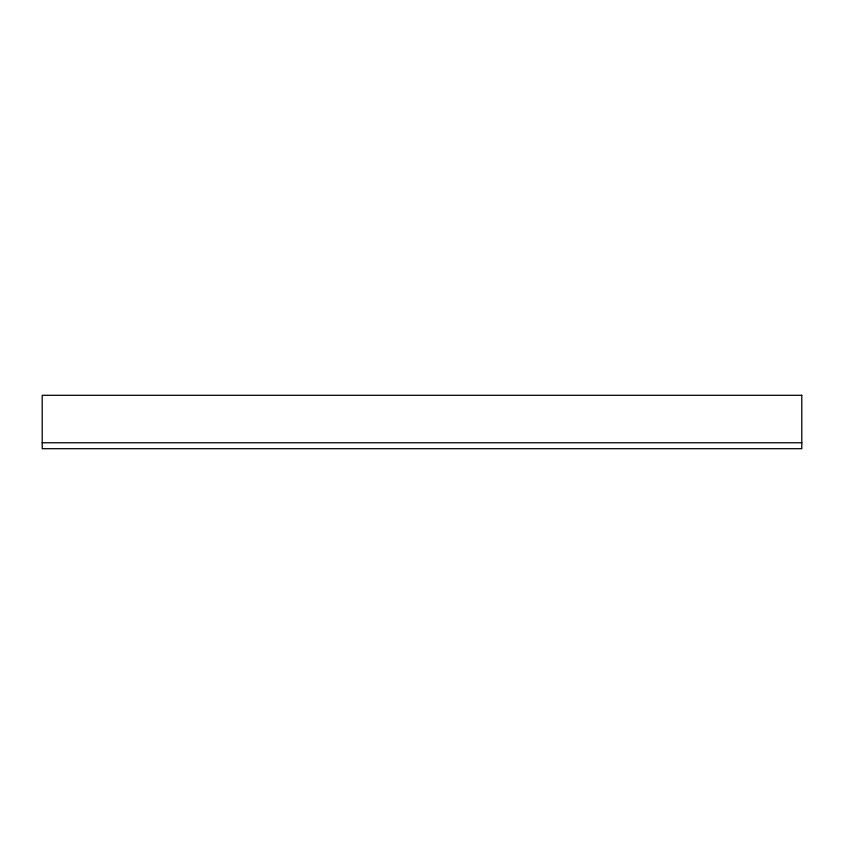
<?xml version="1.0" encoding="UTF-8"?>
<svg xmlns="http://www.w3.org/2000/svg" width="844" height="844" viewBox="0 0 844 844"><rect width="100%" height="100%" fill="white"/><g stroke="black" fill="none" stroke-linecap="round" stroke-linejoin="round"><path stroke-width="1.27" d="M42.221 442.773L801.8 442.773M801.8 395.298L42.2 395.298L42.221 448.702L801.8 448.702L801.779 395.298"/></g></svg>
